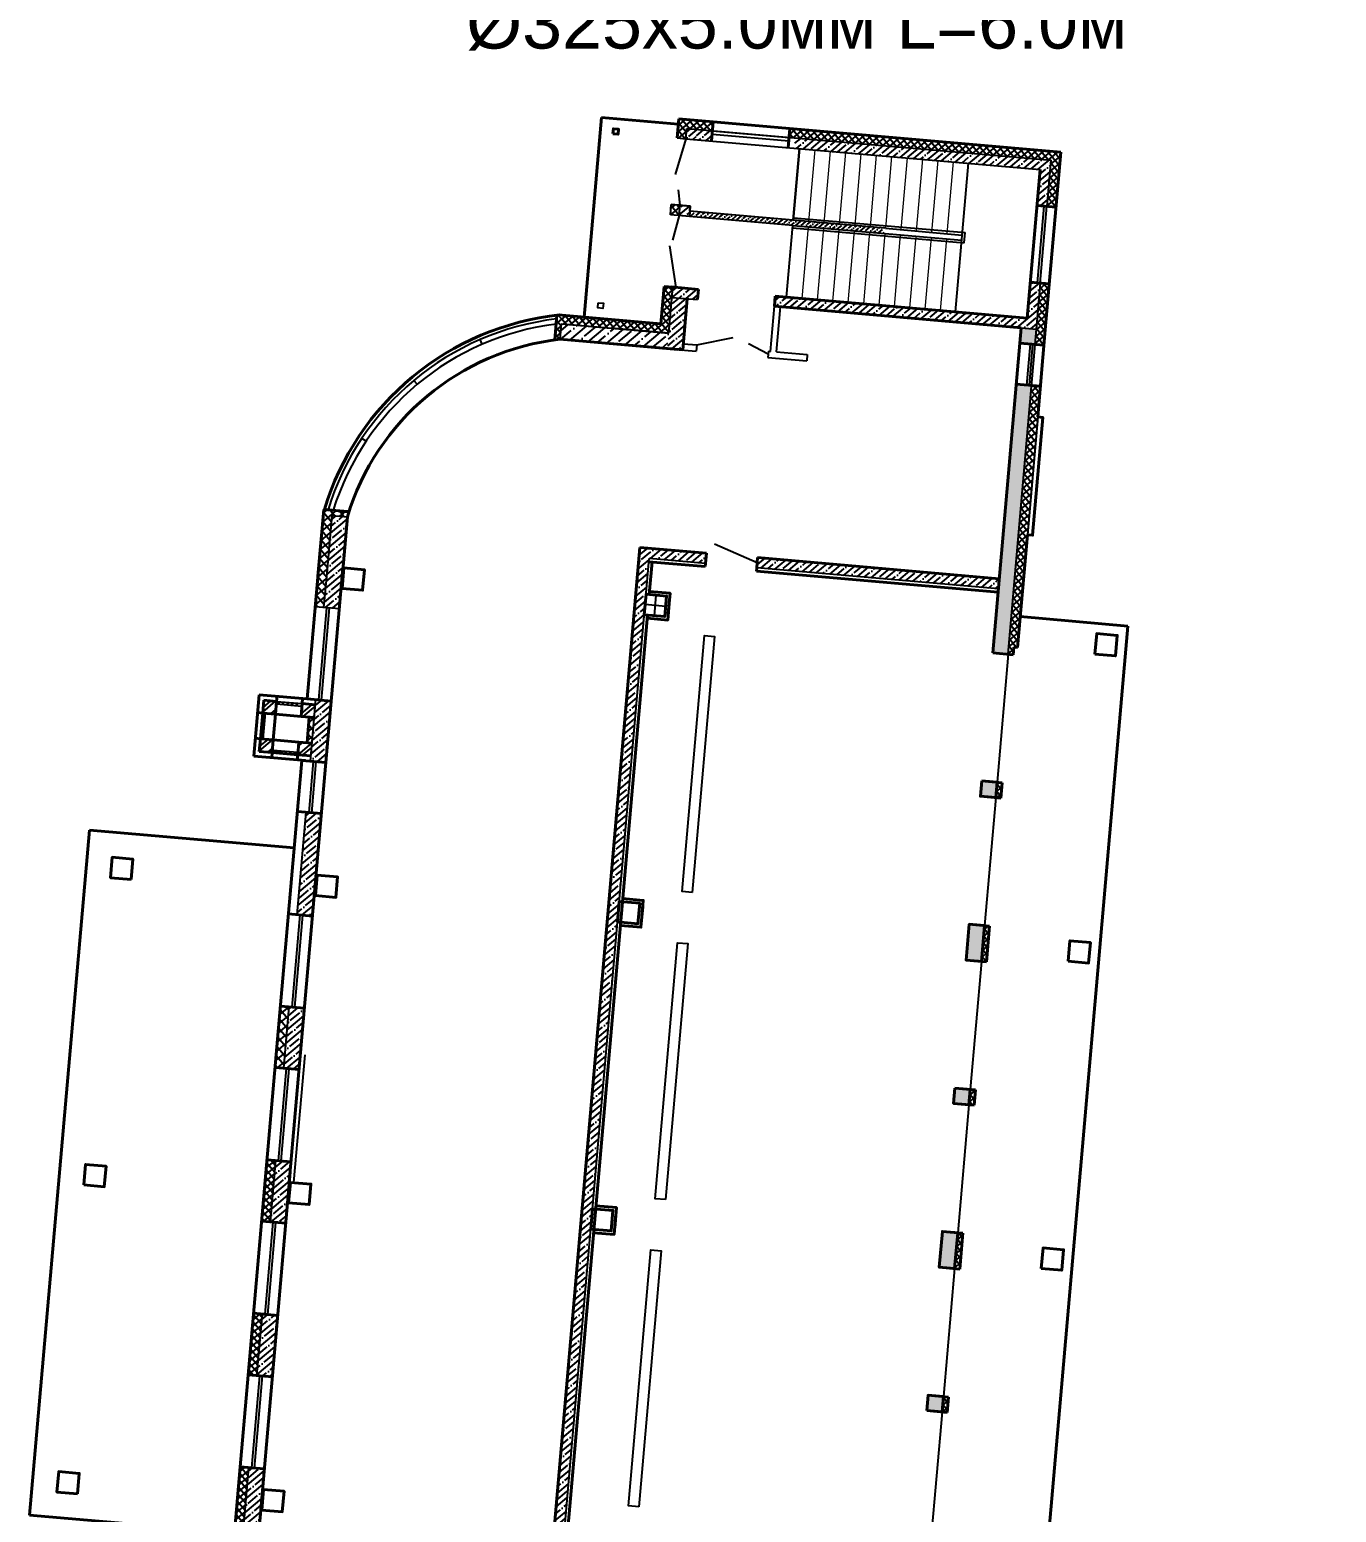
# Model space of a CAD drawing. Header units: millimetres. Extents: x 2433 to 329234, y 5766 to 133064.
# Drawn here: x 220143 to 226041, y 67257 to 73950 of the extents above; entities that cross this region are included whole.
import ezdxf
from ezdxf import colors
from ezdxf.entities.mleader import LeaderData, LeaderLine
from ezdxf.math import Vec2, Vec3

# ---------------------------------------------------------------- set-up
doc = ezdxf.new("R2010")
doc.units = ezdxf.units.MM
doc.linetypes.add('DASHED', pattern=[19.05, 12.7, -6.35])
for name, color, linetype, lineweight in [('01 - здание', 1, 'Continuous', 40), ('01-Контур', 1, 'Continuous', 25), ('19-вода', 5, 'Continuous', 40)]:
    doc.layers.add(name, color=color, linetype=linetype, lineweight=lineweight)
doc.styles.add('2_0-Ариел', font='arial.ttf', dxfattribs={"height": 2})
pattern_1 = [(45, (1452.38544, -901.835), (-0.067351921, 0.067351921), []), (135, (1452.38544, -901.835), (-0.067351921, -0.067351921), [])]
pattern_2 = [(45, (1411.03127, -1534.55234), (-0.134703842, 0.134703842), []), (45, (1411.16598, -1534.55234), (-0.134703842, 0.134703842), [0.238125, -0.047625, 0, -0.047625])]
pattern_3 = [(45, (1452.38544, -901.835), (-0.089802561, 0.089802561), []), (135, (1452.38544, -901.835), (-0.089802561, -0.089802561), [])]

# ---------------------------------------------------------------- blocks, each defined once
blk = doc.blocks.new('Прокуратура_v1')
at = {"layer": '01 - здание', "lineweight": -2, "ltscale": 100}
h = blk.add_hatch(dxfattribs=at)
h.set_pattern_fill('ANSI37', color=256, scale=0.03)
h.set_pattern_definition(pattern_1)
edge = h.paths.add_edge_path()
edge.add_line((-7.31, -0.19), (-6.81, -0.19))
edge.add_line((-6.81, -0.19), (-6.81, -0.02))
edge.add_line((-6.81, -0.02), (-7.449, -0.02))
edge.add_arc((-7.486, -0.015), 0.0375, 279.5173, 352.8701, ccw=False)
edge.add_line((-7.48, -0.052), (-7.48, -0.39))
edge.add_line((-7.48, -0.39), (-7.31, -0.39))
edge.add_line((-7.31, -0.39), (-7.31, -0.19))
h.paths.add_polyline_path([(-7.31, -1.69), (-7.48, -1.69), (-7.48, -1.89), (-7.31, -1.89)])
edge = h.paths.add_edge_path()
edge.add_arc((-0.022, -0.021), 0.0375, 178.8259, 272.3048, ccw=False)
edge.add_line((-0.059, -0.02), (-5.31, -0.02))
edge.add_line((-5.31, -0.02), (-5.31, -0.19))
edge.add_line((-5.31, -0.19), (-0.19, -0.19))
edge.add_line((-0.19, -0.19), (-0.19, -0.39))
edge.add_line((-0.19, -0.39), (-0.02, -0.39))
edge.add_line((-0.02, -0.39), (-0.02, -0.058))
h.paths.add_polyline_path([(-0.02, -0.39), (-0.19, -0.39), (-0.19, -1.09), (-0.02, -1.09)])
h.paths.add_polyline_path([(-0.02, -2.59), (-0.19, -2.59), (-0.19, -3.49), (-0.02, -3.49)])
h.paths.add_polyline_path([(-0.02, -3.49), (-0.19, -3.49), (-0.19, -3.79), (-0.02, -3.79)])
h = blk.add_hatch(dxfattribs=at)
h.set_pattern_fill('ANSI35', color=256, scale=0.03)
h.set_pattern_definition(pattern_2)
h.paths.add_polyline_path([(-7.11, -0.19), (-7.31, -0.19), (-7.31, -0.39), (-7.11, -0.39)])
h.paths.add_polyline_path([(-5.237, -0.39), (-0.71, -0.39), (-0.71, -0.19), (-5.132, -0.19)])
h.paths.add_polyline_path([(-0.71, -0.39), (-0.39, -0.39), (-0.19, -0.39), (-0.19, -0.19), (-0.71, -0.19)])
h.paths.add_polyline_path([(-0.19, -0.39), (-0.39, -0.39), (-0.39, -1.09), (-0.19, -1.09)])
h.paths.add_polyline_path([(-0.39, -2.59), (-0.39, -3.29), (-0.71, -3.29), (-0.71, -3.49), (-0.49, -3.49), (-0.19, -3.49), (-0.19, -2.59)])
h.paths.add_polyline_path([(-0.71, -3.49), (-0.71, -3.29), (-5.31, -3.29), (-5.31, -3.49)])
h.paths.add_polyline_path([(-7.11, -1.89), (-7.11, -1.69), (-7.31, -1.69), (-7.31, -1.89)])
h = blk.add_hatch(dxfattribs=at)
h.set_pattern_fill('ANSI35', color=256, scale=0.03)
h.set_pattern_definition([(45, (1452.38544, -901.835), (-0.134703842, 0.134703842), []), (45, (1452.52014, -901.835), (-0.134703842, 0.134703842), [0.238125, -0.047625, 0, -0.047625])])
h.paths.add_polyline_path([(-7.11, -0.19), (-7.11, -0.39), (-6.81, -0.39), (-6.81, -0.19)])
h = blk.add_hatch(dxfattribs=at)
h.set_pattern_fill('ANSI36', color=256, scale=0.02)
h.set_pattern_definition([(45, (908.73407, -1437.101285), (0.0336759605, 0.1234785217), [0.15875, -0.03175, 0, -0.03175])])
h.paths.add_polyline_path([(-6.99, -1.81), (-7.09, -1.82), (-7.09, -1.9), (-6.99, -1.89)])
h.paths.add_polyline_path([(-3.333, -1.79), (-6.99, -1.79), (-6.99, -1.89), (-3.299, -1.89)])
h = blk.add_hatch(dxfattribs=at)
h.set_pattern_fill('ANSI37', color=256, scale=0.03)
h.set_pattern_definition(pattern_1)
h.paths.add_polyline_path([(-7.31, -3.49), (-7.48, -3.49), (-7.48, -4.02), (-8.98, -4.02), (-9.41, -4.02), (-9.41, -4.19), (-7.31, -4.19)])
h.paths.add_polyline_path([(-7.31, -3.29), (-7.48, -3.29), (-7.48, -3.49), (-7.31, -3.49)])
h = blk.add_hatch(dxfattribs=at)
h.set_pattern_fill('ANSI35', color=256, scale=0.03)
h.set_pattern_definition(pattern_2)
h.paths.add_polyline_path([(-7.11, -3.29), (-7.31, -3.29), (-7.31, -3.49), (-7.11, -3.49)])
h.paths.add_polyline_path([(-7.11, -3.49), (-6.81, -3.49), (-6.81, -3.29), (-7.11, -3.29)])
h = blk.add_hatch(dxfattribs=at)
h.set_pattern_fill('ANSI35', color=256, scale=0.03)
h.set_pattern_definition(pattern_2)
h.paths.add_polyline_path([(-7.11, -3.49), (-7.31, -3.49), (-7.31, -4.49), (-7.11, -4.49)])
h.paths.add_polyline_path([(-7.01, -3.49), (-7.11, -3.49), (-7.11, -4.49), (-7.01, -4.49)])
h = blk.add_hatch(dxfattribs=at)
h.set_pattern_fill('ANSI35', color=256, scale=0.03)
h.set_pattern_definition(pattern_2)
h.paths.add_polyline_path([(-0.19, -3.49), (-0.49, -3.49), (-0.49, -3.79), (-0.19, -3.79)])
h.paths.add_polyline_path([(-0.19, -4.59), (-0.49, -4.59), (-0.49, -9.49), (-0.19, -9.49)])
h.paths.add_polyline_path([(-0.19, -9.49), (-0.49, -9.49), (-0.49, -9.84), (-0.19, -9.84)])
h.paths.add_polyline_path([(-0.19, -12.34), (-0.49, -12.34), (-0.49, -12.64), (-0.19, -12.64)])
h.paths.add_polyline_path([(-0.19, -15.14), (-0.49, -15.14), (-0.49, -15.49), (-0.19, -15.49)])
h.paths.add_polyline_path([(-0.19, -15.49), (-0.49, -15.49), (-0.49, -15.84), (-0.19, -15.84)])
h.paths.add_polyline_path([(-0.19, -18.34), (-0.49, -18.34), (-0.49, -18.64), (-0.19, -18.64)])
h.paths.add_polyline_path([(-0.19, -21.14), (-0.49, -21.14), (-0.49, -21.49), (-0.19, -21.49)])
h.paths.add_polyline_path([(-0.19, -21.49), (-0.49, -21.49), (-0.49, -21.84), (-0.19, -21.84)])
h.paths.add_polyline_path([(-0.19, -24.34), (-0.49, -24.34), (-0.49, -24.64), (-0.19, -24.64)])
h.paths.add_polyline_path([(-0.19, -27.14), (-0.49, -27.14), (-0.49, -27.49), (-0.19, -27.49)])
h.paths.add_polyline_path([(-0.19, -27.49), (-0.49, -27.49), (-0.49, -27.84), (-0.19, -27.84)])
h.paths.add_polyline_path([(-0.19, -30.34), (-0.49, -30.34), (-0.49, -30.64), (-0.19, -30.64)])
h.paths.add_polyline_path([(-0.19, -33.14), (-0.49, -33.14), (-0.49, -33.49), (-0.19, -33.49)])
h.paths.add_polyline_path([(-0.19, -33.49), (-0.49, -33.49), (-0.49, -33.84), (-0.19, -33.84)])
h.paths.add_polyline_path([(-0.19, -36.34), (-0.49, -36.34), (-0.49, -36.64), (-0.19, -36.64)])
h.paths.add_polyline_path([(-0.19, -39.14), (-0.49, -39.14), (-0.49, -39.49), (-0.19, -39.49)])
h.paths.add_polyline_path([(-0.19, -39.49), (-0.49, -39.49), (-0.49, -39.69), (-0.19, -39.69)])
h = blk.add_hatch(dxfattribs=at)
h.set_pattern_fill('ANSI37', color=256, scale=0.03)
h.set_pattern_definition(pattern_1)
h.paths.add_polyline_path([(-9.41, -4.19), (-9.41, -4.02), (-9.457, -4.02, 0.002499), (-9.51, -4.031), (-9.51, -4.511, -0.005218), (-9.41, -4.49)])
h = blk.add_hatch(dxfattribs=at)
h.set_pattern_fill('ANSI35', color=256, scale=0.04)
h.set_pattern_definition([(45, (1452.38544, -901.835), (-0.179605122, 0.179605122), []), (45, (1452.56504, -901.835), (-0.179605122, 0.179605122), [0.3175, -0.0635, 0, -0.0635])])
h.paths.add_polyline_path([(-7.31, -4.191), (-9.41, -4.19), (-9.41, -4.49), (-7.31, -4.49)])
h = blk.add_hatch(dxfattribs=at)
h.set_pattern_fill('ANSI37', color=256, scale=0.03)
h.set_pattern_definition(pattern_1)
h.paths.add_polyline_path([(-0.02, -5.19), (-0.02, -4.59), (-0.19, -4.59), (-0.19, -9.49), (-0.02, -9.49), (-0.02, -9.129, -0.411161), (-0.057, -9.091, -0.411161), (-0.02, -9.054), (-0.02, -7.49)])
h.paths.add_polyline_path([(-0.02, -9.49), (-0.19, -9.49), (-0.19, -9.84), (-0.09, -9.84), (-0.09, -9.69), (-0.02, -9.69)])
h = blk.add_hatch(dxfattribs=at)
h.set_pattern_fill('ANSI37', color=256, scale=0.04)
h.set_pattern_definition(pattern_3)
h.paths.add_polyline_path([(-13.53, -9.49), (-13.7, -9.49), (-13.7, -9.49), (-13.7, -10.09), (-13.53, -10.09)])
h.paths.add_polyline_path([(-13.53, -8.19), (-13.7, -8.19), (-13.7, -9.49), (-13.53, -9.49)])
h = blk.add_hatch(dxfattribs=at)
h.set_pattern_fill('ANSI35', color=256, scale=0.03)
h.set_pattern_definition(pattern_2)
h.paths.add_polyline_path([(-13.23, -17.89), (-13.53, -17.89), (-13.53, -19.09), (-13.23, -19.09)])
h.paths.add_polyline_path([(-13.53, -16.09), (-13.23, -16.09), (-13.23, -15.49), (-13.53, -15.49)])
h.paths.add_polyline_path([(-13.23, -15.49), (-13.23, -14.09), (-13.53, -14.09), (-13.53, -15.49)])
h.paths.add_polyline_path([(-13.23, -11.89), (-13.53, -11.89), (-13.53, -13.09), (-13.23, -13.09)])
h.paths.add_polyline_path([(-13.53, -10.09), (-13.23, -10.09), (-13.23, -9.49), (-13.53, -9.49)])
edge = h.paths.add_edge_path()
edge.add_line((-13.53, -9.49), (-13.23, -9.49))
edge.add_line((-13.23, -9.49), (-13.23, -9.29))
edge.add_arc((-27.855, -8.79), 14.634, 358.042, 361.958)
edge.add_line((-13.23, -8.29), (-13.53, -8.29))
edge.add_arc((47.787, -8.89), 61.32, 179.43937, 180.56063)
h = blk.add_hatch(dxfattribs=at)
h.set_pattern_fill('ANSI37', color=256, scale=0.04)
h.set_pattern_definition(pattern_3)
h.paths.add_polyline_path([(-13.23, -8.19), (-13.53, -8.19), (-13.53, -8.29), (-13.23, -8.29)])
h = blk.add_hatch(dxfattribs=at)
h.set_pattern_fill('ANSI35', color=256, scale=0.03)
h.set_pattern_definition(pattern_2)
h.paths.add_polyline_path([(-7.31, -15.49), (-7.51, -15.49), (-7.51, -21.49), (-7.31, -21.49), (-7.31, -21.29)])
h.paths.add_polyline_path([(-7.31, -9.49), (-7.51, -9.49), (-7.51, -15.49), (-7.31, -15.49), (-7.31, -15.29)])
h.paths.add_polyline_path([(-7.11, -8.39), (-7.51, -8.39), (-7.51, -9.49), (-7.31, -9.49), (-7.31, -9.29), (-7.31, -8.59), (-7.11, -8.59)])
h.paths.add_polyline_path([(-6.21, -8.39), (-6.564, -8.39), (-6.501, -8.59), (-6.21, -8.59)])
h.paths.add_polyline_path([(-6.564, -8.39), (-7.11, -8.39), (-7.11, -8.59), (-6.501, -8.59)])
h.paths.add_polyline_path([(-4.225, -8.39), (-5.21, -8.39), (-5.21, -8.59), (-4.208, -8.59)])
h.paths.add_polyline_path([(-0.71, -8.39), (-4.225, -8.39), (-4.208, -8.59), (-0.71, -8.59)])
h.paths.add_polyline_path([(-0.49, -8.39), (-0.71, -8.39), (-0.71, -8.59), (-0.49, -8.59)])
h = blk.add_hatch(dxfattribs=at)
h.set_pattern_fill('ANSI32', color=256, scale=0.02)
h.set_pattern_definition([(45, (1459.09888, -872.56195), (-0.134703842, 0.134703842), []), (45, (1459.18868, -872.56195), (-0.134703842, 0.134703842), [])])
h.paths.add_polyline_path([(-14.29, -12.24), (-14.29, -11.99), (-14.54, -11.99), (-14.54, -12.24)])
h.paths.add_polyline_path([(-13.79, -11.99), (-13.79, -12.24), (-13.53, -12.24), (-13.53, -11.99)])
h.paths.add_polyline_path([(-13.79, -12.74), (-13.79, -12.99), (-13.53, -12.99), (-13.53, -12.74)])
h = blk.add_hatch(dxfattribs=at)
h.set_pattern_fill('ANSI31', color=256, scale=0.02)
h.set_pattern_definition([(45, (1459.09888, -872.561955), (-0.0449012806, 0.0449012806), [])])
h.paths.add_polyline_path([(-13.79, -11.99), (-14.091, -11.99), (-14.091, -12.04), (-13.79, -12.04)])
h.paths.add_polyline_path([(-14.091, -11.99), (-14.29, -11.99), (-14.29, -12.04), (-14.091, -12.04)])
h.paths.add_polyline_path([(-13.79, -12.94), (-14.29, -12.94), (-14.29, -12.99), (-13.79, -12.99)])
h = blk.add_hatch(dxfattribs=at)
h.set_pattern_fill('ANSI31', color=256, scale=0.02)
h.set_pattern_definition([(45, (1459.31888, -872.561955), (-0.0449012806, 0.0449012806), [])])
h.paths.add_polyline_path([(-14.54, -12.74), (-14.49, -12.74), (-14.49, -12.24), (-14.54, -12.24)])
h = blk.add_hatch(dxfattribs=at)
h.set_pattern_fill('ANSI37', color=256, scale=0.04)
h.set_pattern_definition([(45, (1411.03127, -1528.55234), (-0.089802561, 0.089802561), []), (135, (1411.03127, -1528.55234), (-0.089802561, -0.089802561), [])])
h.paths.add_polyline_path([(-13.53, -12.24), (-13.63, -12.24), (-13.63, -12.74), (-13.53, -12.74)])
h = blk.add_hatch(dxfattribs=at)
h.set_pattern_fill('ANSI37', color=256, scale=0.03)
h.set_pattern_definition(pattern_1)
h.paths.add_polyline_path([(-0.09, -12.34), (-0.19, -12.34), (-0.19, -12.64), (-0.09, -12.64)])
h.paths.add_polyline_path([(-0.09, -15.14), (-0.19, -15.14), (-0.19, -15.49), (-0.09, -15.49)])
h.paths.add_polyline_path([(-0.09, -15.49), (-0.19, -15.49), (-0.19, -15.84), (-0.09, -15.84)])
h.paths.add_polyline_path([(-0.09, -18.34), (-0.19, -18.34), (-0.19, -18.64), (-0.09, -18.64)])
h.paths.add_polyline_path([(-0.09, -21.14), (-0.19, -21.14), (-0.19, -21.49), (-0.09, -21.49)])
h.paths.add_polyline_path([(-0.09, -21.49), (-0.19, -21.49), (-0.19, -21.84), (-0.09, -21.84)])
h.paths.add_polyline_path([(-0.09, -24.34), (-0.19, -24.34), (-0.19, -24.64), (-0.09, -24.64)])
h.paths.add_polyline_path([(-0.09, -27.14), (-0.19, -27.14), (-0.19, -27.49), (-0.09, -27.49)])
h.paths.add_polyline_path([(-0.09, -27.49), (-0.19, -27.49), (-0.19, -27.84), (-0.09, -27.84)])
h.paths.add_polyline_path([(-0.09, -30.34), (-0.19, -30.34), (-0.19, -30.64), (-0.09, -30.64)])
h.paths.add_polyline_path([(-0.09, -33.14), (-0.19, -33.14), (-0.19, -33.49), (-0.09, -33.49)])
h.paths.add_polyline_path([(-0.09, -33.49), (-0.19, -33.49), (-0.19, -33.84), (-0.09, -33.84)])
h.paths.add_polyline_path([(-0.09, -36.34), (-0.19, -36.34), (-0.19, -36.64), (-0.09, -36.64)])
h.paths.add_polyline_path([(-0.09, -39.14), (-0.19, -39.14), (-0.19, -39.49), (-0.09, -39.49)])
h = blk.add_hatch(dxfattribs=at)
h.set_pattern_fill('ANSI32', color=256, scale=0.02)
h.set_pattern_definition([(45, (1459.31888, -872.56195), (-0.134703842, 0.134703842), []), (45, (1459.40868, -872.56195), (-0.134703842, 0.134703842), [])])
h.paths.add_polyline_path([(-14.401, -12.74), (-14.54, -12.74), (-14.54, -12.99), (-14.401, -12.99)])
h.paths.add_polyline_path([(-14.29, -12.74), (-14.401, -12.74), (-14.401, -12.99), (-14.29, -12.99)])
h = blk.add_hatch(dxfattribs=at)
h.set_pattern_fill('ANSI37', color=256, scale=0.04)
h.set_pattern_definition([(45, (1411.03127, -1534.55234), (-0.089802561, 0.089802561), []), (135, (1411.03127, -1534.55234), (-0.089802561, -0.089802561), [])])
h.paths.add_polyline_path([(-13.53, -17.89), (-13.7, -17.89), (-13.7, -19.09), (-13.53, -19.09)])
h = blk.add_hatch(dxfattribs=at)
h.set_pattern_fill('ANSI37', color=256, scale=0.03)
h.set_pattern_definition(pattern_1)
h.paths.add_polyline_path([(-13.53, -35.89), (-13.7, -35.89), (-13.7, -37.09), (-13.53, -37.09)])
h.paths.add_polyline_path([(-13.53, -33.49), (-13.7, -33.49), (-13.7, -34.09), (-13.53, -34.09)])
h.paths.add_polyline_path([(-13.53, -32.89), (-13.7, -32.89), (-13.7, -33.49), (-13.53, -33.49)])
h.paths.add_polyline_path([(-13.53, -29.89), (-13.7, -29.89), (-13.7, -31.09), (-13.53, -31.09)])
h.paths.add_polyline_path([(-13.53, -27.49), (-13.7, -27.49), (-13.7, -28.09), (-13.53, -28.09)])
h.paths.add_polyline_path([(-13.53, -26.89), (-13.7, -26.89), (-13.7, -27.49), (-13.53, -27.49)])
h.paths.add_polyline_path([(-13.53, -23.89), (-13.7, -23.89), (-13.7, -25.051, -0.438008), (-13.661, -25.09), (-13.53, -25.09)])
h.paths.add_polyline_path([(-13.53, -21.49), (-13.7, -21.49), (-13.7, -22.09), (-13.53, -22.09)])
h.paths.add_polyline_path([(-13.53, -20.89), (-13.7, -20.89), (-13.7, -21.49), (-13.53, -21.49)])
h = blk.add_hatch(dxfattribs=at)
h.set_pattern_fill('ANSI35', color=256, scale=0.03)
h.set_pattern_definition(pattern_2)
h.paths.add_polyline_path([(-13.23, -29.89), (-13.53, -29.89), (-13.53, -31.09), (-13.23, -31.09)])
h.paths.add_polyline_path([(-13.23, -27.49), (-13.53, -27.49), (-13.53, -28.09), (-13.23, -28.09)])
h.paths.add_polyline_path([(-13.53, -27.49), (-13.23, -27.49), (-13.23, -26.89), (-13.53, -26.89)])
h.paths.add_polyline_path([(-13.23, -23.89), (-13.53, -23.89), (-13.53, -25.09), (-13.23, -25.09)])
h.paths.add_polyline_path([(-13.23, -21.49), (-13.53, -21.49), (-13.53, -22.09), (-13.23, -22.09)])
h.paths.add_polyline_path([(-13.23, -21.09), (-13.23, -20.89), (-13.53, -20.89), (-13.53, -21.49), (-13.23, -21.49)])
h = blk.add_hatch(dxfattribs=at)
h.set_pattern_fill('ANSI35', color=256, scale=0.03)
h.set_pattern_definition(pattern_2)
h.paths.add_polyline_path([(-7.31, -21.49), (-7.51, -21.49), (-7.51, -27.49), (-7.31, -27.49), (-7.31, -27.29)])
at = {"layer": '01 - здание', "ltscale": 100}
for p, q in [((-8.98, -0.12), (-8.98, -4.02)), ((-7.48, -0.12), (-8.98, -0.12)), ((-7.48, -0.02), (-0.02, -0.02)), ((-7.48, -0.39), (-7.48, -0.02)), ((-6.81, -0.39), (-6.81, -0.02)), ((-5.31, -0.39), (-5.31, -0.02)), ((-0.02, -0.02), (-0.02, -3.49)), ((-0.39, -3.29), (-0.39, -0.39)), ((-0.39, -3.29), (-0.39, -0.39)), ((-0.39, -3.29), (-0.39, -0.39)), ((-0.39, -3.29), (-0.39, -0.39)), ((-0.39, -3.29), (-0.39, -0.39)), ((-0.39, -3.29), (-0.39, -0.39)), ((-0.39, -3.29), (-0.39, -0.39)), ((-0.39, -3.29), (-0.39, -0.39)), ((-0.02, -1.09), (-0.39, -1.09)), ((-0.02, -2.59), (-0.39, -2.59)), ((-7.48, -4.02), (-7.48, -3.29)), ((-7.31, -3.29), (-7.48, -3.29)), ((-7.345, -3.29), (-6.81, -3.29)), ((-6.81, -3.29), (-6.81, -3.49)), ((-5.31, -3.29), (-0.39, -3.29)), ((-5.31, -3.29), (-5.31, -3.49)), ((-7.01, -4.49), (-7.01, -3.49)), ((-0.49, -3.49), (-5.31, -3.49)), ((-0.49, -9.84), (-0.49, -3.49)), ((-0.02, -3.49), (-0.02, -5.19)), ((-9.51, -4.031), (-9.51, -4.511)), ((-9.41, -4.02), (-9.457, -4.02)), ((-9.41, -4.02), (-7.48, -4.02)), ((-0.49, -3.79), (-0.02, -3.79)), ((-7.11, -4.49), (-9.41, -4.49)), ((-7.01, -4.49), (-8.43, -4.49)), ((-0.49, -4.59), (-0.02, -4.59)), ((0.08, -5.19), (-0.02, -5.19)), ((0.08, -5.19), (0.08, -7.49)), ((-0.02, -7.49), (-0.02, -9.69)), ((-13.7, -9.49), (-13.7, -8.19)), ((-13.23, -8.19), (-13.7, -8.19)), ((-13.208, -8.19), (-13.7, -8.19)), ((-13.23, -9.49), (-13.23, -8.29)), ((-7.51, -36.159), (-7.51, -8.39)), ((-6.21, -8.39), (-7.51, -8.39)), ((-6.21, -8.653), (-7.31, -8.653)), ((-7.247, -8.653), (-7.247, -9.29)), ((-6.21, -8.39), (-6.21, -8.59)), ((-6.21, -8.59), (-6.21, -8.653)), ((-0.49, -8.39), (-5.21, -8.39)), ((-5.21, -8.39), (-5.21, -8.59)), ((-5.21, -8.59), (-5.21, -8.653)), ((-0.49, -8.653), (-5.21, -8.653)), ((-0.02, -9.09), (2.08, -9.09)), ((2.08, -39.89), (2.08, -9.09)), ((-13.7, -11.89), (-13.7, -9.29)), ((-13.23, -21.29), (-13.23, -9.29)), ((-7.247, -9.69), (-7.247, -39.227)), ((-0.09, -9.84), (-0.09, -9.69)), ((-0.09, -9.69), (-0.02, -9.69)), ((-0.49, -9.84), (-0.09, -9.84)), ((-13.63, -11.89), (-14.64, -11.89)), ((-14.64, -11.89), (-14.64, -13.09)), ((-14.29, -11.99), (-14.54, -11.99)), ((-14.54, -11.99), (-14.54, -12.24)), ((-14.29, -11.99), (-14.29, -11.89)), ((-14.29, -11.99), (-14.29, -12.24)), ((-13.79, -11.99), (-13.79, -11.89)), ((-13.53, -11.99), (-13.79, -11.99)), ((-13.79, -11.99), (-13.79, -12.24)), ((-13.23, -11.89), (-13.7, -11.89)), ((-14.54, -12.24), (-14.64, -12.24)), ((-14.29, -12.24), (-14.54, -12.24)), ((-14.54, -12.24), (-14.54, -12.74)), ((-14.29, -12.24), (-14.29, -12.74)), ((-14.29, -12.24), (-13.79, -12.24)), ((-13.53, -12.24), (-13.79, -12.24)), ((-13.63, -12.24), (-13.63, -12.74)), ((-0.49, -12.34), (-0.09, -12.34)), ((-0.09, -12.64), (-0.09, -12.34)), ((-0.49, -12.64), (-0.09, -12.64)), ((-0.49, -12.64), (-0.09, -12.64)), ((-14.54, -12.74), (-14.64, -12.74)), ((-14.54, -12.74), (-14.54, -12.99)), ((-14.29, -12.74), (-14.54, -12.74)), ((-14.29, -12.74), (-14.29, -12.99)), ((-14.29, -12.74), (-13.79, -12.74)), ((-13.79, -12.74), (-13.79, -12.99)), ((-13.53, -12.74), (-13.79, -12.74)), ((-13.63, -13.09), (-14.64, -13.09)), ((-14.29, -12.99), (-14.54, -12.99)), ((-14.29, -12.99), (-13.79, -12.99)), ((-14.29, -13.09), (-14.29, -12.99)), ((-13.53, -12.99), (-13.79, -12.99)), ((-13.79, -13.09), (-13.79, -12.99)), ((-13.7, -26.89), (-13.7, -13.09)), ((-13.7, -13.09), (-13.23, -13.09)), ((-13.23, -14.09), (-13.7, -14.09)), ((-13.7, -14.09), (-13.23, -14.09)), ((-0.49, -15.84), (-0.49, -15.14)), ((-0.49, -15.14), (-0.09, -15.14)), ((-0.09, -15.84), (-0.09, -15.14)), ((-0.49, -15.84), (-0.09, -15.84)), ((-13.7, -16.09), (-13.23, -16.09)), ((-13.7, -17.89), (-13.23, -17.89)), ((-0.49, -18.64), (-0.49, -18.34)), ((-0.49, -18.34), (-0.09, -18.34)), ((-0.09, -18.64), (-0.09, -18.34)), ((-0.49, -18.64), (-0.09, -18.64)), ((-0.49, -18.64), (-0.09, -18.64)), ((-13.7, -19.09), (-13.23, -19.09)), ((-13.7, -19.09), (-13.23, -19.09)), ((-13.7, -20.89), (-13.23, -20.89)), ((-13.23, -39.27), (-13.23, -21.09)), ((-0.49, -21.84), (-0.49, -21.14)), ((-0.49, -21.14), (-0.09, -21.14)), ((-0.09, -21.84), (-0.09, -21.14)), ((-0.49, -21.84), (-0.09, -21.84)), ((-13.7, -22.09), (-13.23, -22.09)), ((-13.7, -23.89), (-13.23, -23.89)), ((-0.49, -24.64), (-0.49, -24.34)), ((-0.49, -24.34), (-0.09, -24.34)), ((-0.09, -24.64), (-0.09, -24.34)), ((-0.49, -24.64), (-0.09, -24.64)), ((-0.49, -24.64), (-0.09, -24.64)), ((-13.7, -25.09), (-13.23, -25.09)), ((-13.7, -38.8), (-13.7, -26.89)), ((-13.7, -26.89), (-13.23, -26.89)), ((-13.23, -26.89), (-13.7, -26.89))]:
    blk.add_line(p, q, dxfattribs=at)
at = {"layer": '01 - здание', "lineweight": -2, "ltscale": 100}
for p, q in [((-7.31, -0.19), (-0.19, -0.19)), ((-7.31, -0.39), (-7.31, -0.19)), ((-6.81, -0.19), (-5.31, -0.19)), ((-6.801, -0.259), (-5.31, -0.259)), ((-0.19, -1.09), (-0.19, -0.19)), ((-0.19, -1.09), (-0.19, -0.19)), ((-0.19, -1.09), (-0.19, -0.19)), ((-0.19, -1.09), (-0.19, -0.19)), ((-0.19, -1.09), (-0.19, -0.19)), ((-7.48, -0.39), (-7.31, -0.39)), ((-7.31, -0.39), (-7.453, -1.102)), ((-7.31, -0.39), (-0.39, -0.39)), ((-5.09, -1.79), (-5.09, -0.39)), ((-5.09, -0.39), (-5.09, -1.79)), ((-1.79, -3.29), (-1.79, -0.39)), ((-0.256, -1.09), (-0.256, -2.59)), ((-0.205, -1.09), (-0.205, -2.59)), ((-7.31, -1.69), (-7.366, -1.393)), ((-7.48, -1.89), (-7.48, -1.69)), ((-7.11, -1.69), (-7.48, -1.69)), ((-7.31, -1.89), (-7.31, -1.69)), ((-7.11, -1.79), (-7.11, -1.69)), ((-7.11, -1.69), (-7.11, -1.89)), ((-7.11, -1.89), (-7.48, -1.89)), ((-7.31, -1.89), (-7.395, -2.378)), ((-3.299, -1.79), (-7.11, -1.79)), ((-5.09, -1.89), (-7.11, -1.89)), ((-5.09, -1.74), (-1.74, -1.74)), ((-5.09, -1.89), (-1.79, -1.89)), ((-5.09, -3.29), (-5.09, -1.89)), ((-5.09, -1.94), (-1.74, -1.94)), ((-3.29, -1.79), (-1.79, -1.79)), ((-1.74, -1.94), (-1.74, -1.74)), ((-7.245, -3.29), (-7.441, -2.496)), ((-0.19, -3.49), (-0.19, -2.59)), ((-0.19, -3.49), (-0.19, -2.59)), ((-0.19, -3.49), (-0.19, -2.59)), ((-0.19, -3.49), (-0.19, -2.59)), ((-0.19, -3.49), (-0.19, -2.59)), ((-0.19, -3.49), (-0.19, -2.59)), ((-7.31, -4.191), (-7.31, -3.29)), ((-7.31, -3.49), (-6.81, -3.49)), ((-5.31, -4.37), (-5.31, -3.49)), ((-5.31, -4.37), (-5.31, -3.49)), ((-5.19, -4.37), (-5.19, -3.49)), ((-5.19, -4.37), (-5.19, -3.49)), ((-0.49, -3.49), (-0.19, -3.49)), ((-0.49, -3.49), (-0.19, -3.49)), ((-0.49, -3.49), (-0.19, -3.49)), ((-0.49, -3.49), (-0.19, -3.49)), ((-0.49, -3.49), (-0.19, -3.49)), ((-0.49, -3.49), (-0.19, -3.49)), ((-0.19, -9.84), (-0.19, -3.49)), ((-7.48, -4.02), (-8.98, -4.02)), ((-7.48, -4.02), (-8.43, -4.02)), ((-0.29, -3.79), (-0.29, -4.59)), ((-0.24, -3.79), (-0.24, -4.59)), ((-9.41, -4.19), (-9.41, -4.49)), ((-9.41, -4.19), (-7.31, -4.19)), ((-9.31, -4.19), (-7.31, -4.191)), ((-9, -4.059), (-9, -4.061)), ((-7.31, -4.19), (-8.43, -4.19)), ((-6.75, -4.37), (-6.058, -4.165)), ((-5.35, -4.43), (-5.746, -4.262)), ((-7.21, -4.49), (-6.75, -4.49)), ((-7.01, -4.37), (-6.75, -4.37)), ((-6.75, -4.37), (-6.75, -4.49)), ((-5.35, -4.37), (-5.31, -4.37)), ((-5.35, -4.37), (-5.35, -4.49)), ((-5.35, -4.49), (-4.59, -4.49)), ((-5.19, -4.37), (-4.59, -4.37)), ((-4.59, -4.37), (-4.59, -4.49)), ((-10.907, -4.718), (-10.955, -4.63)), ((-0.02, -5.19), (-0.02, -7.49)), ((-12.101, -5.606), (-12.172, -5.535)), ((-12.995, -6.796), (-13.083, -6.748)), ((0.08, -7.49), (-0.02, -7.49)), ((-13.53, -8.29), (-13.23, -8.29)), ((-13.53, -9.49), (-13.53, -8.29)), ((-5.21, -8.49), (-6.067, -8.2)), ((-7.31, -36.159), (-7.31, -8.59)), ((-6.21, -8.59), (-7.31, -8.59)), ((-0.49, -8.59), (-5.21, -8.59)), ((-13.53, -10.09), (-13.53, -9.49)), ((-6.91, -9.49), (-7.31, -9.49)), ((-7.11, -9.69), (-7.11, -9.29)), ((-13.23, -10.09), (-13.7, -10.09)), ((-13.478, -10.09), (-13.478, -11.89)), ((-13.426, -10.09), (-13.426, -11.89)), ((-0.19, -9.84), (-0.19, -12.34)), ((-14.29, -11.99), (-13.79, -11.99)), ((-14.29, -12.04), (-13.79, -12.04)), ((-13.53, -13.09), (-13.53, -11.89)), ((-14.49, -12.24), (-14.49, -12.74)), ((-0.49, -12.64), (-0.49, -12.34)), ((-0.19, -12.64), (-0.19, -12.34)), ((-0.19, -12.64), (-0.19, -15.14)), ((-14.29, -12.94), (-13.79, -12.94)), ((-13.478, -13.09), (-13.478, -14.09)), ((-13.426, -13.09), (-13.426, -14.09)), ((-13.53, -16.09), (-13.53, -14.09)), ((-0.19, -15.84), (-0.19, -15.14)), ((-0.19, -15.84), (-0.19, -18.34)), ((-13.474, -17.89), (-13.474, -16.09)), ((-13.422, -17.89), (-13.422, -16.09)), ((-13.53, -19.09), (-13.53, -17.89)), ((-0.19, -18.64), (-0.19, -18.34)), ((-0.19, -18.64), (-0.19, -21.14)), ((-13.147, -18.793), (-13.147, -21.29)), ((-13.474, -20.89), (-13.474, -19.09)), ((-13.422, -20.89), (-13.422, -19.09)), ((-13.53, -22.09), (-13.53, -20.89)), ((-0.19, -21.84), (-0.19, -21.14)), ((-0.19, -21.84), (-0.19, -24.34)), ((-0.19, -21.84), (-0.19, -24.34)), ((-13.474, -23.89), (-13.474, -22.09)), ((-13.422, -23.89), (-13.422, -22.09)), ((-13.53, -25.09), (-13.53, -23.89)), ((-0.19, -24.64), (-0.19, -24.34)), ((-0.19, -24.64), (-0.19, -27.14)), ((-13.474, -26.89), (-13.474, -25.09)), ((-13.422, -26.89), (-13.422, -25.09)), ((-13.53, -28.09), (-13.53, -26.89))]:
    blk.add_line(p, q, dxfattribs=at)
at = {"layer": '01 - здание', "lineweight": 15, "ltscale": 100}
for p, q in [((-4.79, -0.39), (-4.79, -1.79)), ((-4.49, -0.39), (-4.49, -1.79)), ((-4.19, -0.39), (-4.19, -1.79)), ((-3.89, -0.39), (-3.89, -1.79)), ((-3.59, -0.39), (-3.59, -1.79)), ((-3.29, -0.39), (-3.29, -1.79)), ((-2.99, -0.39), (-2.99, -1.79)), ((-2.69, -0.39), (-2.69, -1.79)), ((-2.39, -0.39), (-2.39, -1.79)), ((-2.09, -0.39), (-2.09, -1.79)), ((-4.79, -1.89), (-4.79, -3.29)), ((-4.49, -1.89), (-4.49, -3.29)), ((-4.19, -1.89), (-4.19, -3.29)), ((-3.89, -1.89), (-3.89, -3.29)), ((-3.59, -1.89), (-3.59, -3.29)), ((-3.29, -1.89), (-3.29, -3.29)), ((-2.99, -1.89), (-2.99, -3.29)), ((-2.69, -1.89), (-2.69, -3.29)), ((-2.39, -1.89), (-2.39, -3.29)), ((-2.09, -1.89), (-2.09, -3.29))]:
    blk.add_line(p, q, dxfattribs=at)
at = {"layer": '01 - здание', "ltscale": 100}
for points in [[(-8.73, -0.42), (-8.63, -0.42), (-8.63, -0.32), (-8.73, -0.32)], [(-0.49, -12.34), (-0.19, -12.34), (-0.19, -12.64), (-0.49, -12.64)], [(-0.19, -15.84), (-0.49, -15.84), (-0.49, -15.14), (-0.19, -15.14)], [(-0.49, -18.34), (-0.19, -18.34), (-0.19, -18.64), (-0.49, -18.64)], [(-0.19, -21.84), (-0.49, -21.84), (-0.49, -21.14), (-0.19, -21.14)], [(-0.49, -24.64), (-0.19, -24.64), (-0.19, -24.34), (-0.49, -24.34)]]:
    blk.add_lwpolyline(points, close=True, dxfattribs=at)
at = {"layer": '01 - здание', "lineweight": -2, "ltscale": 100}
for points in [[(-7.11, -1.89), (-7.31, -1.89), (-7.31, -1.69), (-7.11, -1.69)], [(-8.73, -3.72), (-8.63, -3.72), (-8.63, -3.82), (-8.73, -3.82)], [(-5.91, -14.99), (-6.11, -14.99), (-6.11, -9.99), (-5.91, -9.99)], [(-5.91, -20.99), (-6.11, -20.99), (-6.11, -15.99), (-5.91, -15.99)], [(-5.91, -26.99), (-6.11, -26.99), (-6.11, -21.99), (-5.91, -21.99)]]:
    blk.add_lwpolyline(points, close=True, dxfattribs=at)
at = {"layer": '01 - здание', "ltscale": 100}
for points in [[(-0.02, -5.19), (0.08, -5.19), (0.08, -7.49), (-0.02, -7.49)], [(-7.247, -9.227), (-6.847, -9.227), (-6.847, -9.627)], [(-13.21, -9.69), (-13.21, -9.29), (-12.81, -9.29), (-12.81, -9.69), (-13.21, -9.69)], [(-7.31, -9.69), (-7.31, -9.29), (-6.91, -9.29), (-6.91, -9.69), (-7.31, -9.69)], [(-7.247, -9.753), (-6.847, -9.753), (-6.847, -9.353)], [(1.49, -9.69), (1.49, -9.29), (1.89, -9.29), (1.89, -9.69), (1.49, -9.69)], [(-16.81, -15.69), (-16.81, -15.29), (-17.21, -15.29), (-17.21, -15.69), (-16.81, -15.69)], [(-13.21, -15.69), (-13.21, -15.29), (-12.81, -15.29), (-12.81, -15.69), (-13.21, -15.69)], [(-13.21, -15.69), (-13.21, -15.29), (-12.81, -15.29), (-12.81, -15.69), (-13.21, -15.69)], [(-13.21, -15.69), (-13.21, -15.29), (-12.81, -15.29), (-12.81, -15.69), (-13.21, -15.69)], [(-7.31, -15.69), (-7.31, -15.29), (-6.91, -15.29), (-6.91, -15.69), (-7.31, -15.69)], [(-7.247, -15.227), (-6.847, -15.227), (-6.847, -15.627)], [(1.49, -15.69), (1.49, -15.29), (1.89, -15.29), (1.89, -15.69), (1.49, -15.69)], [(-7.247, -15.753), (-6.847, -15.753), (-6.847, -15.353)], [(-17.21, -21.69), (-17.21, -21.29), (-16.81, -21.29), (-16.81, -21.69), (-17.21, -21.69)], [(-13.21, -21.69), (-13.21, -21.29), (-12.81, -21.29), (-12.81, -21.69), (-13.21, -21.69)], [(-13.21, -21.69), (-13.21, -21.29), (-12.81, -21.29), (-12.81, -21.69), (-13.21, -21.69)], [(-13.21, -21.69), (-13.21, -21.29), (-12.81, -21.29), (-12.81, -21.69), (-13.21, -21.69)], [(-7.31, -21.69), (-7.31, -21.29), (-6.91, -21.29), (-6.91, -21.69), (-7.31, -21.69)], [(-7.247, -21.227), (-6.847, -21.227), (-6.847, -21.627)], [(1.49, -21.69), (1.49, -21.29), (1.89, -21.29), (1.89, -21.69), (1.49, -21.69)], [(-7.247, -21.753), (-6.847, -21.753), (-6.847, -21.353)], [(-16.81, -27.69), (-16.81, -27.29), (-17.21, -27.29), (-17.21, -27.69), (-16.81, -27.69)], [(-13.21, -27.69), (-13.21, -27.29), (-12.81, -27.29), (-12.81, -27.69), (-13.21, -27.69)], [(-13.21, -27.69), (-13.21, -27.29), (-12.81, -27.29), (-12.81, -27.69), (-13.21, -27.69)], [(-13.21, -27.69), (-13.21, -27.29), (-12.81, -27.29), (-12.81, -27.69), (-13.21, -27.69)], [(-13.21, -27.69), (-13.21, -27.29), (-12.81, -27.29), (-12.81, -27.69), (-13.21, -27.69)]]:
    blk.add_lwpolyline(points, dxfattribs=at)
at = {"layer": '01 - здание', "linetype": 'DASHED', "ltscale": 2}
blk.add_lwpolyline([(-13.7, -14.8), (-17.7, -14.8), (-17.7, -28.18), (-13.7, -28.18)], dxfattribs=at)
at = {"layer": '01 - здание', "ltscale": 100}
for radius, start, end in [(5.37, 100.9919, 168.1627), (4.9, 101.4958, 168.2056)]:
    blk.add_arc((-8.433, -9.292), radius, start, end, dxfattribs=at)
at = {"layer": '01 - здание', "lineweight": -2, "ltscale": 100}
for radius, start, end in [(5.3, 101.7196, 168.0041), (5.2, 101.9483, 167.7698)]:
    blk.add_arc((-8.433, -9.292), radius, start, end, dxfattribs=at)
blk = doc.blocks.new('_BoxFilled')
at = {"color": 0, "linetype": 'ByBlock', "lineweight": -2}
blk.add_line((-0.5, 0), (-1, 0), dxfattribs=at)
at = {"color": 0, "linetype": 'ByBlock'}
blk.add_solid([(-0.5, 0.5), (0.5, 0.5), (-0.5, -0.5), (0.5, -0.5)], dxfattribs=at)

msp = doc.modelspace()

# ---------------------------------------------------------------- block references
at = {"layer": '01-Контур', "xscale": 231.9893592926717, "yscale": 231.9893592926717, "zscale": 231.9893592926717, "rotation": 355.0154292557599}
msp.add_blockref('Прокуратура_v1', (224802.2, 73400.5), dxfattribs=at)
msp.add_blockref('Прокуратура_v1', (224802.2, 73400.5), dxfattribs=at)

# ---------------------------------------------------------------- leaders
at = {"layer": '19-вода', "lineweight": 30}
ml = msp.add_multileader_mtext('Standard', dxfattribs=at)
ml.set_content('Футляр стальной\\P%%C325х5.0мм L=6.0м', color=256, style='2_0-Ариел')
ml.set_leader_properties()
ml.set_arrow_properties(name='BOXFILLED')
ml.build(insert=Vec2(0, 0))
ml.multileader.update_dxf_attribs({"text_left_attachment_type": 6, "text_right_attachment_type": 6, "dogleg_length": 0.36, "arrow_head_size": 116})
ctx = ml.context
ctx.base_point, ctx.char_height, ctx.arrow_head_size, ctx.landing_gap_size, ctx.plane_origin = Vec3(222121.1, 74204.8), 231.989, 116, 10.4, Vec3(231742.5, 78194.1)
ctx.left_attachment, ctx.right_attachment, ctx.text_align_type = 6, 6, 1
notes = []
notes.append((ctx, [(0, (1, 1, 0), (225174.1, 74204.8), (-1, 0), 83.5, [(0, [(225961.4, 74676.6)], 0, [])])]))
ctx.mtext.insert, ctx.mtext.alignment, ctx.mtext.flow_direction = Vec3(223605.8, 74483.2), 2, 5
for ctx, leaders in notes:
    for number, flags, end, landing, length, lines in leaders:
        leader = LeaderData()
        leader.index, (leader.has_last_leader_line, leader.has_dogleg_vector, leader.attachment_direction) = number, flags
        leader.last_leader_point, leader.dogleg_vector, leader.dogleg_length = Vec3(end), Vec3(landing), length
        for number, points, colour, breaks in lines:
            line = LeaderLine()
            line.index, line.vertices, line.color, line.breaks = number, Vec3.list(points), colors.encode_raw_color(colour), breaks
            leader.lines.append(line)
        ctx.leaders.append(leader)

doc.saveas('drawing.dxf')
